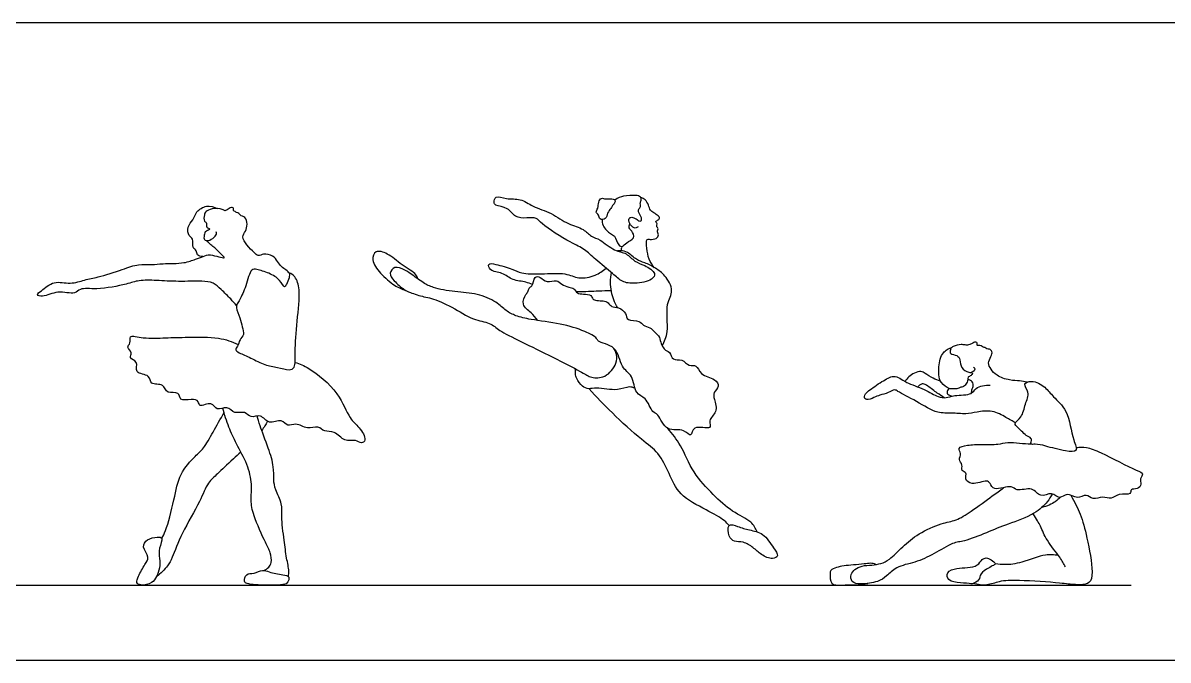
# Model space of a CAD drawing. Header units: millimetres. Extents: x 1.9 to 19.7, y 0.9 to 24.9.
# Drawn here: x 10.83 to 15.49, y 4.869 to 7.459 of the extents above; entities that cross this region are included whole.
import ezdxf

# ---------------------------------------------------------------- set-up
doc = ezdxf.new("R2010")
doc.units = ezdxf.units.MM
for name, color, linetype, true_color in [('AG-DIAGRAM', 7, 'Continuous', 0xfecc66), ('AG-PEOPLE', 7, 'Continuous', 0x66ccff), ('X-VPRT', 6, 'Continuous', 0xff00ff)]:
    doc.layers.add(name, color=color, linetype=linetype, true_color=true_color)

msp = doc.modelspace()

# ---------------------------------------------------------------- linework, layer by layer
at = {"layer": 'AG-DIAGRAM'}
msp.add_line((2.2036, 5.1734), (15.3397, 5.1734), dxfattribs=at)
at = {"layer": 'AG-PEOPLE'}
for points, knots in [([(13.3337, 6.6307), (13.3303, 6.628), (13.3216, 6.6215), (13.3003, 6.6365), (13.2927, 6.6605), (13.3036, 6.6716), (13.3216, 6.6655), (13.335, 6.6547), (13.3468, 6.6515), (13.3495, 6.6692), (13.3342, 6.6867), (13.3335, 6.703), (13.3467, 6.7127), (13.3395, 6.7255), (13.3472, 6.7382), (13.3451, 6.7538), (13.3208, 6.7599), (13.2752, 6.7552), (13.251, 6.7502), (13.2384, 6.7387)], [0, 0, 0, 0, 0.210079, 0.492081, 0.775454, 0.973912, 1.217965, 1.469885, 1.642401, 1.855199, 2.139255, 2.362643, 2.577135, 2.779109, 2.998457, 3.206909, 3.480072, 3.888543, 4.214648, 4.214648, 4.214648, 4.214648]), ([(11.5618, 6.509), (11.5543, 6.5089), (11.5359, 6.5134), (11.54, 6.5355), (11.5157, 6.5437), (11.5271, 6.5832), (11.503, 6.5918), (11.4983, 6.6318), (11.5243, 6.6579), (11.5343, 6.6936), (11.5769, 6.7205), (11.608, 6.7116), (11.6211, 6.7046)], [0, 0, 0, 0, 0.285821, 0.532705, 0.797382, 1.141078, 1.413111, 1.764183, 2.122981, 2.483659, 2.887525, 3.289726, 3.289726, 3.289726, 3.289726]), ([(12.918, 6.6643), (12.9269, 6.6608), (12.9419, 6.6373), (13.0578, 6.5655), (13.1158, 6.541), (13.1599, 6.4964), (13.2297, 6.442), (13.2667, 6.4044), (13.3201, 6.3974), (13.3888, 6.4106), (13.4094, 6.4434), (13.3586, 6.476), (13.3187, 6.4867), (13.2862, 6.5264), (13.2354, 6.5302), (13.1809, 6.5805), (13.1414, 6.5884), (13.111, 6.625), (13.0469, 6.6391), (12.9819, 6.6885), (12.905, 6.71), (12.8561, 6.7479), (12.8, 6.7398), (12.7527, 6.7608), (12.7459, 6.7297), (12.7527, 6.7137), (12.8071, 6.7113), (12.8303, 6.6665), (12.88, 6.6654), (12.9087, 6.6679), (12.918, 6.6643)], [0, 0, 0, 0, 0.333026, 0.993207, 1.456007, 1.899042, 2.436144, 2.842288, 3.253199, 3.724951, 4.01393, 4.419464, 4.798183, 5.183782, 5.583224, 6.063614, 6.41869, 6.792021, 7.245484, 7.761111, 8.269081, 8.703278, 9.13036, 9.499167, 9.764942, 9.97927, 10.37293, 10.758351, 11.145592, 11.49362, 11.49362, 11.49362, 11.49362]), ([(13.2379, 6.7281), (13.24, 6.732), (13.2413, 6.7409), (13.2206, 6.7462), (13.2012, 6.7412), (13.183, 6.7505), (13.1709, 6.7299), (13.1721, 6.7068), (13.1584, 6.6898), (13.1748, 6.6791), (13.1739, 6.6585), (13.2058, 6.6598), (13.2063, 6.6876), (13.2227, 6.7036), (13.2262, 6.7139), (13.2353, 6.7231), (13.2379, 6.7281)], [0, 0, 0, 0, 0.185001, 0.424211, 0.685205, 0.916196, 1.163378, 1.443861, 1.679785, 1.901974, 2.132944, 2.396485, 2.677308, 2.94244, 3.130581, 3.372049, 3.372049, 3.372049, 3.372049]), ([(13.4004, 6.464), (13.3913, 6.4744), (13.3751, 6.4983), (13.369, 6.5404), (13.3646, 6.5812), (13.3827, 6.5787), (13.4086, 6.5798), (13.4193, 6.5979), (13.4081, 6.6134), (13.4179, 6.6229), (13.4054, 6.6322), (13.4139, 6.6426), (13.4, 6.6534), (13.417, 6.6571), (13.4231, 6.6687), (13.4107, 6.6782), (13.3928, 6.6899), (13.3795, 6.7009), (13.3749, 6.7258), (13.3584, 6.7444), (13.3491, 6.7477), (13.3445, 6.7489)], [0, 0, 0, 0, 0.36579, 0.750812, 1.079608, 1.282391, 1.569958, 1.803789, 2.031662, 2.207957, 2.397841, 2.578431, 2.765356, 2.962822, 3.147408, 3.354799, 3.622984, 3.854229, 4.135879, 4.413981, 4.627587, 4.627587, 4.627587, 4.627587]), ([(11.9168, 6.44), (11.9117, 6.4452), (11.9012, 6.4556), (11.8811, 6.4674), (11.8654, 6.4889), (11.8496, 6.5151), (11.8098, 6.5225), (11.7877, 6.509), (11.7697, 6.5268), (11.7414, 6.5548), (11.7194, 6.5891), (11.7372, 6.613), (11.7448, 6.6397), (11.7378, 6.6721), (11.7136, 6.6747), (11.7097, 6.6866), (11.6992, 6.6867), (11.695, 6.6941), (11.6849, 6.6945), (11.6892, 6.7051), (11.6819, 6.7111), (11.665, 6.7028), (11.6519, 6.6926), (11.642, 6.7049), (11.5992, 6.706), (11.5741, 6.6936), (11.5679, 6.6799), (11.565, 6.6514), (11.5821, 6.6468), (11.5718, 6.6267), (11.596, 6.6223), (11.584, 6.6157), (11.5707, 6.6108), (11.5695, 6.6007), (11.5639, 6.5801), (11.5808, 6.5707), (11.6029, 6.582), (11.6204, 6.5989), (11.618, 6.6069), (11.6172, 6.6101)], [0, 0, 0, 0, 0.282031, 0.569561, 0.87762, 1.205566, 1.572882, 1.85663, 2.132318, 2.524972, 2.888719, 3.193663, 3.514341, 3.838303, 4.110232, 4.303162, 4.480309, 4.650485, 4.812196, 4.985738, 5.140311, 5.3979, 5.625993, 5.83474, 6.223731, 6.535201, 6.766742, 7.069334, 7.279794, 7.515425, 7.748654, 7.915006, 8.142591, 8.328493, 8.591652, 8.818487, 9.11634, 9.4033, 9.593299, 9.593299, 9.593299, 9.593299]), ([(13.1869, 6.6601), (13.1857, 6.6518), (13.1891, 6.63), (13.2193, 6.5998), (13.2398, 6.5967), (13.2508, 6.5548), (13.2704, 6.547), (13.2848, 6.568), (13.3231, 6.5811), (13.3088, 6.615), (13.2952, 6.6231), (13.2971, 6.6377), (13.2994, 6.6437)], [4.950307, 4.950307, 4.950307, 4.950307, 5.171105, 5.552042, 5.802081, 6.158984, 6.381034, 6.654316, 6.987793, 7.288228, 7.517216, 7.730102, 7.730102, 7.730102, 7.730102]), ([(11.7, 6.3099), (11.6922, 6.3191), (11.6764, 6.3372), (11.6378, 6.3749), (11.6053, 6.4057), (11.5559, 6.4104), (11.4624, 6.4071), (11.3761, 6.4124), (11.3015, 6.4146), (11.2508, 6.3952), (11.1344, 6.3731), (11.0636, 6.384), (11.042, 6.3523), (10.9707, 6.3748), (10.9165, 6.3424), (10.8821, 6.3535), (10.9095, 6.3721), (10.9563, 6.4147), (11.0236, 6.3943), (11.0824, 6.4161), (11.1372, 6.4242), (11.2355, 6.4562), (11.2981, 6.4805), (11.3553, 6.475), (11.4, 6.482), (11.4859, 6.48), (11.5309, 6.4983), (11.5654, 6.5096), (11.5898, 6.5227), (11.6616, 6.4956), (11.6356, 6.52), (11.6116, 6.5456), (11.59, 6.56), (11.5789, 6.5742)], [0, 0, 0, 0, 0.36197, 0.803996, 1.197945, 1.608837, 2.192122, 2.765499, 3.269326, 3.716252, 4.375495, 4.867791, 5.189661, 5.681883, 6.16473, 6.442504, 6.724599, 7.197395, 7.683992, 8.148068, 8.601605, 9.211818, 9.712177, 10.150048, 10.56189, 11.115467, 11.539744, 11.887204, 12.220413, 12.669204, 12.908954, 13.286557, 13.661149, 13.661149, 13.661149, 13.661149]), ([(12.437, 6.4187), (12.4349, 6.4246), (12.4325, 6.4398), (12.3689, 6.4755), (12.3188, 6.5216), (12.2638, 6.5385), (12.2465, 6.4915), (12.2846, 6.4399), (12.3403, 6.3903), (12.3718, 6.3772), (12.3875, 6.3718)], [0, 0, 0, 0, 0.246353, 0.717332, 1.211194, 1.59442, 1.929677, 2.377494, 2.871481, 3.273069, 3.273069, 3.273069, 3.273069]), ([(13.4313, 6.1468), (13.4403, 6.1651), (13.4613, 6.2014), (13.4412, 6.317), (13.4828, 6.3687), (13.4437, 6.4342), (13.4058, 6.4623), (13.3609, 6.4855), (13.3255, 6.4943), (13.2928, 6.5288), (13.2648, 6.5337), (13.2543, 6.533), (13.2495, 6.5321)], [0, 0, 0, 0, 0.444532, 1.041896, 1.480053, 1.93951, 2.340009, 2.736365, 3.081385, 3.46647, 3.761244, 3.980075, 3.980075, 3.980075, 3.980075]), ([(13.2638, 6.533), (13.2651, 6.5358), (13.2669, 6.5418), (13.2666, 6.5477), (13.2661, 6.5505)], [0, 0, 0, 0, 0.1734539, 0.3404363, 0.3404363, 0.3404363, 0.3404363]), ([(12.9036, 6.3952), (12.8943, 6.399), (12.8718, 6.4089), (12.8216, 6.4104), (12.7831, 6.446), (12.7308, 6.4475), (12.7187, 6.4846), (12.7588, 6.4779), (12.8213, 6.4585), (12.8595, 6.4397), (12.941, 6.4369), (13.0364, 6.4461), (13.0902, 6.4162), (13.1604, 6.4297), (13.1899, 6.4504), (13.2029, 6.4626)], [1.845956, 1.845956, 1.845956, 1.845956, 2.081601, 2.498186, 2.90622, 3.303109, 3.573763, 3.87945, 4.350128, 4.721812, 5.230659, 5.787669, 6.224878, 6.687713, 7.103732, 7.103732, 7.103732, 7.103732]), ([(11.9168, 6.44), (11.9203, 6.4418), (11.943, 6.4249), (11.9605, 6.3716), (11.9451, 6.2452), (11.936, 6.1279), (11.9408, 6.0583), (11.9123, 6.0445), (11.8651, 6.0611), (11.8138, 6.066), (11.7594, 6.0976), (11.7125, 6.1157), (11.6915, 6.1299), (11.7057, 6.1449), (11.7111, 6.1723), (11.7329, 6.1912), (11.722, 6.2248), (11.7147, 6.2596), (11.6962, 6.3002), (11.7021, 6.3173), (11.7142, 6.3368), (11.7395, 6.3876), (11.7552, 6.4612), (11.7842, 6.4574), (11.8334, 6.4427), (11.8746, 6.4185), (11.895, 6.3792), (11.9028, 6.3982), (11.916, 6.4201), (11.9137, 6.4384), (11.9168, 6.44)], [0, 0, 0, 0, 0.291129, 0.737886, 1.419204, 2.095671, 2.56549, 2.852831, 3.269322, 3.706531, 4.185256, 4.620506, 4.87916, 5.117192, 5.436791, 5.741447, 6.076412, 6.451552, 6.844314, 7.084624, 7.360468, 7.829395, 8.32702, 8.602848, 9.033596, 9.468962, 9.81177, 10.016721, 10.340174, 10.591998, 10.591998, 10.591998, 10.591998]), ([(12.9252, 6.2495), (12.9162, 6.2601), (12.9012, 6.2823), (12.8558, 6.3113), (12.8757, 6.3564), (12.8878, 6.368), (12.8893, 6.3853), (12.9056, 6.3865), (12.9089, 6.4322), (12.9381, 6.4267), (12.9607, 6.3988), (13.0031, 6.4185), (13.0213, 6.3944), (13.0506, 6.3846), (13.0742, 6.3809), (13.0842, 6.3573), (13.1112, 6.3573), (13.1436, 6.3548), (13.1472, 6.3344), (13.1661, 6.33), (13.1915, 6.33), (13.2126, 6.3234), (13.2244, 6.3023), (13.2559, 6.3047), (13.2854, 6.2797), (13.287, 6.2458), (13.3404, 6.2515), (13.3526, 6.228), (13.3831, 6.2224), (13.3992, 6.2023), (13.4166, 6.1901), (13.4239, 6.1664), (13.4344, 6.1278), (13.4644, 6.125), (13.4718, 6.0833), (13.5143, 6.0964), (13.5384, 6.0602), (13.5735, 6.0727), (13.5856, 6.0245), (13.6459, 6.0161), (13.6683, 5.9806), (13.6367, 5.9572), (13.6439, 5.9284), (13.6594, 5.8758), (13.615, 5.8468), (13.639, 5.7999), (13.5539, 5.8294), (13.5513, 5.768), (13.5194, 5.8143), (13.4448, 5.7916), (13.4177, 5.8726), (13.3896, 5.8728), (13.3682, 5.9376), (13.319, 5.9494), (13.3139, 6.0304), (13.2597, 6.0547), (13.253, 6.1485), (13.1671, 6.1594), (13.1675, 6.1802), (13.1106, 6.2097), (13.0179, 6.2381), (12.8998, 6.2517), (12.8373, 6.2662), (12.7944, 6.2886), (12.756, 6.328), (12.6777, 6.3608), (12.5904, 6.3641), (12.4998, 6.3808), (12.4608, 6.4015), (12.4081, 6.439), (12.3847, 6.4561), (12.3425, 6.473), (12.3176, 6.4406), (12.3399, 6.4094), (12.3818, 6.3735), (12.405, 6.3627), (12.4638, 6.3444), (12.4932, 6.3409), (12.5802, 6.3057), (12.6582, 6.2506), (12.7299, 6.2428), (12.7734, 6.204), (12.8591, 6.163), (13.0966, 6.0469), (13.1345, 6.0182), (13.1944, 6.0115), (13.2487, 6.0655), (13.2497, 6.1143), (13.2352, 6.1358)], [0, 0, 0, 0, 0.367641, 0.756115, 1.118794, 1.357397, 1.568241, 1.767446, 2.113816, 2.370862, 2.696599, 3.04747, 3.337709, 3.652537, 3.922435, 4.183723, 4.473257, 4.783648, 5.012062, 5.246937, 5.538052, 5.798857, 6.058153, 6.363129, 6.703512, 6.997717, 7.372358, 7.649103, 7.950082, 8.236432, 8.557225, 8.557225, 8.96908, 9.253166, 9.571911, 9.904015, 10.250405, 10.544848, 10.896494, 11.330147, 11.648295, 11.963013, 12.262259, 12.662829, 13.042701, 13.339006, 13.77819, 14.101416, 14.429145, 14.869308, 15.356668, 15.67134, 16.129629, 16.493781, 16.947852, 17.390769, 17.899507, 18.374056, 18.588752, 19.012772, 19.593954, 20.216957, 20.669796, 21.052701, 21.470142, 21.984979, 22.529574, 23.065491, 23.451921, 23.898094, 24.21948, 24.575501, 24.883614, 25.21838, 25.637118, 25.938861, 26.370162, 26.691246, 27.230819, 27.799267, 28.266674, 28.673369, 29.248485, 30.170332, 30.571304, 30.977213, 31.444671, 31.912267, 31.912267, 31.912267, 31.912267]), ([(13.2494, 6.3017), (13.2377, 6.3218), (13.2198, 6.366), (13.2201, 6.4189), (13.2248, 6.4442)], [0, 0, 0, 0, 0.4755764, 0.975752, 0.975752, 0.975752, 0.975752]), ([(13.2239, 6.3707), (13.2067, 6.3699), (13.1695, 6.369), (13.1193, 6.3653), (13.0814, 6.3664)], [0, 0, 0, 0, 0.4085441, 0.9514429, 0.9514429, 0.9514429, 0.9514429]), ([(11.9379, 6.0792), (11.9573, 6.0724), (11.9968, 6.0584), (12.1198, 5.9596), (12.1546, 5.8517), (12.1979, 5.8188), (12.2316, 5.7654), (12.2061, 5.7459), (12.1839, 5.7676), (12.1362, 5.7531), (12.1005, 5.8038), (12.0566, 5.7941), (12.032, 5.8232), (11.9863, 5.8041), (11.9432, 5.8372), (11.9062, 5.8139), (11.8841, 5.8537), (11.8289, 5.8216), (11.8008, 5.8725), (11.7562, 5.8488), (11.735, 5.8838), (11.6899, 5.8663), (11.663, 5.9056), (11.6169, 5.8787), (11.6011, 5.9239), (11.5458, 5.8937), (11.5474, 5.9241), (11.5148, 5.9317), (11.4668, 5.919), (11.4678, 5.9641), (11.4131, 5.9472), (11.4057, 5.9962), (11.3462, 5.9842), (11.3505, 6.0318), (11.2795, 6.0308), (11.3039, 6.0842), (11.2584, 6.0948), (11.2794, 6.1199), (11.2483, 6.141), (11.272, 6.1566), (11.2585, 6.1941), (11.3274, 6.1736), (11.4122, 6.1801), (11.5015, 6.1812), (11.6276, 6.1836), (11.6806, 6.1634), (11.7064, 6.1523)], [0, 0, 0, 0, 0.473436, 1.218834, 1.851077, 2.29962, 2.741331, 3.005811, 3.309923, 3.705868, 4.146422, 4.520965, 4.856969, 5.250883, 5.671612, 6.018454, 6.359123, 6.779238, 7.17708, 7.547693, 7.883399, 8.261194, 8.632911, 9.007874, 9.35056, 9.751357, 9.997861, 10.328518, 10.715338, 11.027859, 11.407276, 11.76562, 12.162389, 12.498529, 12.920611, 13.28822, 13.619823, 13.890633, 14.198554, 14.466475, 14.761121, 15.195011, 15.767609, 16.345065, 17.013997, 17.566186, 17.566186, 17.566186, 17.566186]), ([(14.9163, 5.9992), (14.9061, 6.001), (14.885, 6.005), (14.8447, 6.0049), (14.7913, 6.0231), (14.7694, 6.0499), (14.7541, 6.0768), (14.7696, 6.1019), (14.7762, 6.1231), (14.7637, 6.135), (14.7514, 6.1318), (14.7453, 6.1409), (14.7362, 6.1393), (14.7302, 6.1487), (14.7181, 6.1465), (14.7113, 6.148), (14.7149, 6.1574), (14.7068, 6.1641), (14.6951, 6.1575), (14.683, 6.15), (14.6627, 6.1489), (14.6475, 6.1535), (14.6168, 6.1461), (14.6075, 6.1391), (14.6045, 6.1364)], [0, 0, 0, 0, 0.331742, 0.713234, 1.154576, 1.505071, 1.816421, 2.130014, 2.401109, 2.621242, 2.820266, 3.000196, 3.166322, 3.34906, 3.553053, 3.68724, 3.853684, 4.020759, 4.227317, 4.456868, 4.716188, 4.958659, 5.299325, 5.478498, 5.478498, 5.478498, 5.478498]), ([(14.6669, 5.9903), (14.6712, 5.9958), (14.6766, 6.0074), (14.6732, 6.0205), (14.6883, 6.0241), (14.6976, 6.0367), (14.6758, 6.0387), (14.6451, 6.0541), (14.6448, 6.0901), (14.6332, 6.1101), (14.5994, 6.1109), (14.6044, 6.1288), (14.6061, 6.1401), (14.589, 6.131), (14.5741, 6.1178), (14.5581, 6.0927), (14.5553, 6.0279), (14.5622, 5.9968), (14.5977, 5.9692), (14.6134, 5.9731), (14.6299, 5.9696), (14.6464, 5.9788), (14.6548, 5.9787), (14.663, 5.9853), (14.6669, 5.9903)], [0, 0, 0, 0, 0.264182, 0.457656, 0.679054, 0.868452, 1.107539, 1.448319, 1.791443, 2.064235, 2.377977, 2.62565, 2.785405, 3.006482, 3.275901, 3.599322, 4.072476, 4.417133, 4.793298, 5.024012, 5.263353, 5.514985, 5.684234, 5.924736, 5.924736, 5.924736, 5.924736]), ([(14.6867, 6.0378), (14.6995, 6.0431), (14.7088, 6.053), (14.7001, 6.0574), (14.6973, 6.0588)], [0, 0, 0, 0, 0.3303776, 0.5930786, 0.5930786, 0.5930786, 0.5930786]), ([(13.3207, 5.9737), (13.3132, 5.9769), (13.2934, 5.9838), (13.2502, 5.9599), (13.1655, 5.9794), (13.1335, 5.9688), (13.1046, 5.9801), (13.0818, 6.0134), (13.0779, 6.03), (13.0783, 6.0469), (13.0777, 6.0534)], [0.048532, 0.048532, 0.048532, 0.048532, 0.305697, 0.702857, 1.226738, 1.550755, 1.851948, 2.205088, 2.463949, 2.643414, 2.643414, 2.643414, 2.643414]), ([(14.8685, 5.8331), (14.856, 5.8413), (14.8297, 5.8554), (14.7751, 5.8862), (14.7119, 5.8781), (14.6672, 5.8672), (14.6074, 5.875), (14.549, 5.8694), (14.4694, 5.92), (14.3919, 5.9586), (14.3774, 5.9708), (14.3501, 5.9541), (14.3166, 5.9462), (14.2941, 5.9375), (14.2627, 5.9212), (14.2488, 5.9431), (14.2724, 5.9658), (14.3238, 6.0006), (14.3704, 6.0281), (14.399, 6.0155), (14.4265, 5.9947), (14.4988, 5.9716), (14.5511, 5.9374), (14.5874, 5.9334), (14.6197, 5.9474), (14.6942, 5.945), (14.7038, 5.9787), (14.7462, 5.9882), (14.7656, 5.9869)], [0, 0, 0, 0, 0.398884, 0.863735, 1.330565, 1.736967, 2.190575, 2.638384, 3.224796, 3.775998, 4.00677, 4.324095, 4.6773, 4.982033, 5.31169, 5.551174, 5.864602, 6.349885, 6.778214, 7.084095, 7.43059, 7.95211, 8.427615, 8.765634, 9.125752, 9.614646, 9.934264, 10.389215, 10.389215, 10.389215, 10.389215]), ([(14.5634, 6.0028), (14.5532, 6.0061), (14.5336, 6.0132), (14.5016, 6.0338), (14.4848, 6.0453), (14.4565, 6.0369), (14.4346, 6.021), (14.4238, 6.0085), (14.4192, 6.0018)], [0, 0, 0, 0, 0.33862, 0.703013, 0.964127, 1.272845, 1.586014, 1.879755, 1.879755, 1.879755, 1.879755]), ([(13.7035, 5.4157), (13.6973, 5.4228), (13.6841, 5.439), (13.6074, 5.4815), (13.4985, 5.5362), (13.4607, 5.6267), (13.4182, 5.7144), (13.344, 5.7649), (13.2251, 5.8746), (13.1642, 5.9382), (13.1337, 5.972)], [0, 0, 0, 0, 0.302101, 0.828206, 1.455977, 2.012165, 2.559479, 3.096082, 3.81469, 4.480396, 4.480396, 4.480396, 4.480396]), ([(14.579, 5.9354), (14.5693, 5.9416), (14.5505, 5.9535), (14.5136, 5.982), (14.4934, 5.9939), (14.4807, 5.989), (14.4741, 5.9829), (14.4718, 5.9793)], [0, 0, 0, 0, 0.349881, 0.759216, 1.037798, 1.24215, 1.456682, 1.456682, 1.456682, 1.456682]), ([(14.5975, 5.9733), (14.5952, 5.9706), (14.5921, 5.9647), (14.5878, 5.9511), (14.598, 5.9465), (14.6113, 5.9419)], [0, 0, 0, 0, 0.2507088, 0.5159366, 0.8014266, 0.8014266, 0.8014266, 0.8014266]), ([(14.6884, 5.9532), (14.6901, 5.9594), (14.692, 5.9718), (14.7009, 5.9908), (14.6867, 6.0076), (14.6786, 6.0083), (14.6749, 6.0083)], [0, 0, 0, 0, 0.2615931, 0.523655, 0.7803776, 0.9802992, 0.9802992, 0.9802992, 0.9802992]), ([(15.1149, 5.7222), (15.1196, 5.7293), (15.0983, 5.7691), (15.0853, 5.8856), (15.0222, 5.937), (14.9919, 5.9798), (14.9383, 6.0087), (14.8946, 5.9928), (14.9301, 5.9559), (14.906, 5.9094), (14.8982, 5.8561), (14.8588, 5.8315), (14.8818, 5.8121), (14.9135, 5.777), (14.9394, 5.7705), (14.9259, 5.7425), (14.9533, 5.7487), (14.9932, 5.7386), (15.0677, 5.7174), (15.1102, 5.715), (15.1149, 5.7222)], [0, 0, 0, 0, 0.392047, 1.044039, 1.568863, 2.000485, 2.458088, 2.782205, 3.136116, 3.554454, 3.997754, 4.349579, 4.626605, 5.049179, 5.322047, 5.578552, 5.826275, 6.21661, 6.764331, 7.165036, 7.165036, 7.165036, 7.165036]), ([(11.395, 5.3639), (11.4008, 5.3737), (11.4138, 5.3938), (11.4487, 5.5275), (11.463, 5.624), (11.5301, 5.6979), (11.5672, 5.7285), (11.6047, 5.7981), (11.6343, 5.8486), (11.6487, 5.8754)], [0, 0, 0, 0, 0.352722, 0.992003, 1.606667, 2.185808, 2.603972, 3.12705, 3.702901, 3.702901, 3.702901, 3.702901]), ([(11.8103, 5.2331), (11.8179, 5.2357), (11.8319, 5.2453), (11.8438, 5.2649), (11.8381, 5.3093), (11.8163, 5.3467), (11.767, 5.4558), (11.7564, 5.5174), (11.764, 5.5853), (11.7456, 5.6653), (11.6984, 5.7473), (11.6671, 5.815), (11.6505, 5.867), (11.6441, 5.8931)], [0, 0, 0, 0, 0.295091, 0.57455, 0.956155, 1.366001, 2.018545, 2.502724, 2.98649, 3.531004, 4.115587, 4.638155, 5.178361, 5.178361, 5.178361, 5.178361]), ([(11.9106, 5.2086), (11.9117, 5.2159), (11.9147, 5.2316), (11.9015, 5.2869), (11.894, 5.3554), (11.8799, 5.4519), (11.8878, 5.5036), (11.8563, 5.5606), (11.8495, 5.6026), (11.8526, 5.6573), (11.83, 5.7298), (11.7942, 5.821), (11.7873, 5.8478), (11.7837, 5.8609)], [0, 0, 0, 0, 0.28407, 0.724005, 1.241758, 1.831242, 2.267187, 2.736541, 3.129095, 3.561934, 4.096946, 4.689947, 5.074501, 5.074501, 5.074501, 5.074501]), ([(13.8178, 5.3899), (13.811, 5.4041), (13.7958, 5.4357), (13.7117, 5.4714), (13.6382, 5.542), (13.5543, 5.6282), (13.5106, 5.7428), (13.4724, 5.7885), (13.4536, 5.8109)], [0, 0, 0, 0, 0.391785, 0.920379, 1.500179, 2.124829, 2.749053, 3.281555, 3.281555, 3.281555, 3.281555]), ([(15.1157, 5.7327), (15.1295, 5.7344), (15.161, 5.7352), (15.2176, 5.7132), (15.3533, 5.6411), (15.3931, 5.6284), (15.3726, 5.6053), (15.3829, 5.5842), (15.3667, 5.5606), (15.3351, 5.5671), (15.3407, 5.5377), (15.2869, 5.5485), (15.2594, 5.5203), (15.2235, 5.5363), (15.1839, 5.5176), (15.1563, 5.5477), (15.12, 5.5197), (15.0788, 5.5537), (15.048, 5.5183), (15.0162, 5.5563), (14.9677, 5.5246), (14.9397, 5.5783), (14.8714, 5.5502), (14.8558, 5.5852), (14.7802, 5.5524), (14.7662, 5.5879), (14.751, 5.6032), (14.6923, 5.5765), (14.6608, 5.6033), (14.6728, 5.6313), (14.6461, 5.637), (14.6561, 5.6634), (14.6344, 5.6832), (14.6516, 5.7082), (14.6283, 5.734), (14.6787, 5.744), (14.7285, 5.7469), (14.7977, 5.7432), (14.8359, 5.7573), (14.886, 5.7491), (14.9165, 5.7484), (14.9321, 5.7476)], [0, 0, 0, 0, 0.384365, 0.861695, 1.613168, 1.937478, 2.209357, 2.484871, 2.773962, 3.067587, 3.303472, 3.697051, 4.055883, 4.404472, 4.776923, 5.112164, 5.470743, 5.861918, 6.203337, 6.562961, 6.956092, 7.356019, 7.813642, 8.123796, 8.611304, 8.931646, 9.180796, 9.636679, 9.974351, 10.257632, 10.510142, 10.788435, 11.083104, 11.380916, 11.659326, 12.019352, 12.469209, 12.957634, 13.336182, 13.75121, 14.159428, 14.159428, 14.159428, 14.159428]), ([(11.7173, 5.7146), (11.7067, 5.705), (11.6675, 5.6698), (11.6245, 5.6268), (11.5805, 5.5904), (11.5515, 5.5102), (11.4757, 5.3878), (11.44, 5.2871), (11.4213, 5.2515), (11.391, 5.22), (11.3738, 5.2082)], [1.000238, 1.000238, 1.000238, 1.000238, 1.205723, 1.772371, 2.208773, 2.752292, 3.443334, 4.056028, 4.43758, 4.913361, 4.913361, 4.913361, 4.913361]), ([(15.0176, 5.5439), (15.012, 5.5329), (14.9986, 5.5102), (14.9448, 5.4576), (14.837, 5.4226), (14.754, 5.3875), (14.6622, 5.3507), (14.6116, 5.3476), (14.5368, 5.2981), (14.4617, 5.2649), (14.3839, 5.2503), (14.3451, 5.2097), (14.309, 5.1845), (14.2422, 5.176), (14.1998, 5.1819), (14.1971, 5.218), (14.2148, 5.2383), (14.2442, 5.2537), (14.2848, 5.2542), (14.3223, 5.2604), (14.359, 5.2772), (14.4105, 5.3316), (14.4728, 5.3844), (14.5654, 5.426), (14.6286, 5.4346), (14.6885, 5.4733), (14.7746, 5.5362), (14.8045, 5.5582), (14.8196, 5.5694)], [0, 0, 0, 0, 0.363153, 0.868936, 1.501896, 2.084939, 2.66441, 3.08701, 3.638119, 4.19038, 4.713534, 5.146733, 5.540292, 6.030154, 6.392798, 6.708074, 7.009793, 7.347483, 7.726757, 8.089708, 8.463865, 8.982363, 9.534008, 10.128168, 10.59703, 11.099497, 11.712784, 12.160389, 12.160389, 12.160389, 12.160389]), ([(15.0937, 5.539), (15.1088, 5.5109), (15.136, 5.4587), (15.1598, 5.3705), (15.1862, 5.2314), (15.1737, 5.1742), (15.1085, 5.1743), (15.0502, 5.1826), (14.8836, 5.1941), (14.8048, 5.1918), (14.7538, 5.1697), (14.7155, 5.1748), (14.6964, 5.1801)], [0.048684, 0.048684, 0.048684, 0.048684, 0.560449, 1.152948, 1.819899, 2.20795, 2.670601, 3.152079, 3.90253, 4.441302, 4.872447, 5.305497, 5.305497, 5.305497, 5.305497]), ([(15.0504, 5.5302), (15.0444, 5.5238), (15.0321, 5.5108), (14.9954, 5.4933), (14.976, 5.4896)], [0, 0, 0, 0, 0.3062838, 0.7655202, 0.7655202, 0.7655202, 0.7655202]), ([(15.0726, 5.2472), (15.0654, 5.2602), (15.0515, 5.2867), (14.9928, 5.3563), (14.9733, 5.4095), (14.9546, 5.4408), (14.9405, 5.4637)], [0, 0, 0, 0, 0.397643, 0.909518, 1.375524, 1.750655, 1.750655, 1.750655, 1.750655]), ([(13.7035, 5.4157), (13.6963, 5.4087), (13.7006, 5.3698), (13.7238, 5.3482), (13.7625, 5.3518), (13.8025, 5.3271), (13.8317, 5.2964), (13.8782, 5.2752), (13.9085, 5.2929), (13.882, 5.3266), (13.8453, 5.3873), (13.7856, 5.3964), (13.7419, 5.4105), (13.7101, 5.4221), (13.7035, 5.4157)], [0, 0, 0, 0, 0.368863, 0.68044, 1.020668, 1.402811, 1.782339, 2.17811, 2.450494, 2.785652, 3.264423, 3.692405, 4.095764, 4.43147, 4.43147, 4.43147, 4.43147]), ([(11.3103, 5.1741), (11.3234, 5.1724), (11.3582, 5.1792), (11.3745, 5.2078), (11.3887, 5.2435), (11.3871, 5.2828), (11.381, 5.3213), (11.4042, 5.3676), (11.3747, 5.3698), (11.3351, 5.3622), (11.3116, 5.3278), (11.3484, 5.2866), (11.3249, 5.2572), (11.3014, 5.2123), (11.2885, 5.1826), (11.3017, 5.1752), (11.3103, 5.1741)], [0, 0, 0, 0, 0.403407, 0.741828, 1.110662, 1.483337, 1.871578, 2.255648, 2.517617, 2.90438, 3.250438, 3.652528, 3.994572, 4.435902, 4.749248, 5.012048, 5.012048, 5.012048, 5.012048]), ([(14.3003, 5.2571), (14.2876, 5.265), (14.2499, 5.2573), (14.1714, 5.2533), (14.1429, 5.2462), (14.1142, 5.2351), (14.114, 5.2194), (14.1141, 5.1718), (14.1627, 5.1745), (14.2222, 5.1734), (14.2528, 5.1777), (14.268, 5.1801)], [0, 0, 0, 0, 0.404131, 0.969588, 1.320647, 1.638963, 1.878135, 2.265512, 2.658958, 3.150758, 3.57646, 3.57646, 3.57646, 3.57646]), ([(14.7863, 5.2611), (14.7861, 5.2655), (14.7688, 5.2778), (14.7504, 5.2866), (14.7305, 5.2786), (14.7162, 5.2501), (14.672, 5.2435), (14.6323, 5.2439), (14.5855, 5.2293), (14.5936, 5.1872), (14.6434, 5.1835), (14.6874, 5.179), (14.696, 5.1788), (14.7241, 5.1934), (14.7231, 5.2219), (14.7589, 5.2427), (14.7769, 5.2528), (14.7865, 5.2581), (14.7863, 5.2611)], [0, 0, 0, 0, 0.283124, 0.558065, 0.812346, 1.134413, 1.516807, 1.909859, 2.292621, 2.608085, 3.021757, 3.414198, 3.590643, 3.89994, 4.202333, 4.571004, 4.856492, 5.051031, 5.051031, 5.051031, 5.051031]), ([(15.0436, 5.2939), (15.0249, 5.2963), (14.9896, 5.3025), (14.8963, 5.2632), (14.8284, 5.2544), (14.8007, 5.2582), (14.7863, 5.2606)], [0, 0, 0, 0, 0.425835, 1.021628, 1.520414, 1.874473, 1.874473, 1.874473, 1.874473]), ([(11.902, 5.1786), (11.9118, 5.1899), (11.9178, 5.2119), (11.8852, 5.2157), (11.8327, 5.2252), (11.8061, 5.2381), (11.7716, 5.2183), (11.7377, 5.223), (11.7272, 5.1872), (11.7445, 5.178), (11.7786, 5.1734), (11.8643, 5.1718), (11.8955, 5.1763), (11.902, 5.1786)], [0, 0, 0, 0, 0.295991, 0.619419, 1.089041, 1.422301, 1.803632, 2.152277, 2.483178, 2.724217, 3.095293, 3.691231, 4.06734, 4.06734, 4.06734, 4.06734])]:
    msp.add_open_spline(points, degree=3, knots=knots, dxfattribs=at)
msp.add_open_spline([(11.825, 5.8397), (11.8176, 5.8263), (11.8112, 5.8144), (11.8023, 5.8017)], degree=3, dxfattribs=at)
at = {"layer": 'X-VPRT'}
msp.add_lwpolyline([(1.9136, 7.4594), (1.9136, 4.8686), (15.6296, 4.8686), (15.6296, 7.4594)], close=True, dxfattribs=at)

doc.saveas('drawing.dxf')
